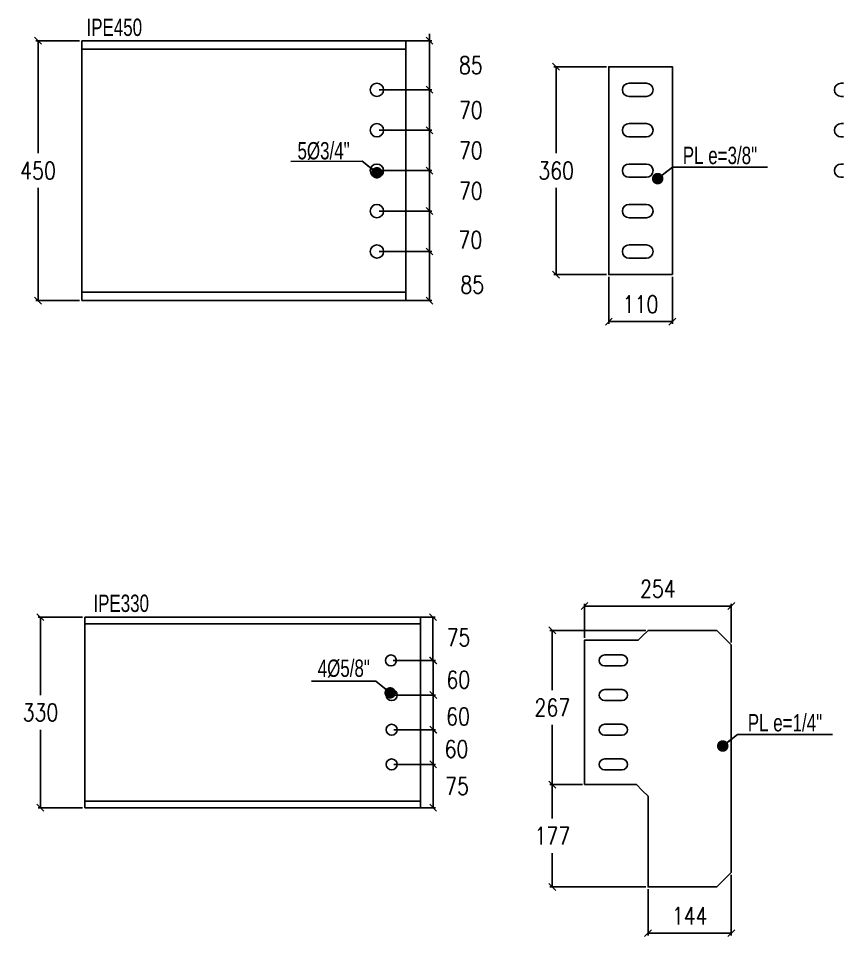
# Model space of a CAD drawing. Header units: millimetres. Extents: x -1715 to 93033, y -21962 to 25119.
# Drawn here: x 10844 to 12273, y -16038 to -14449 of the extents above; entities that cross this region are included whole.
import ezdxf
from ezdxf.enums import TextEntityAlignment as Align

# ---------------------------------------------------------------- set-up
doc = ezdxf.new("R2010")
doc.units = ezdxf.units.MM
doc.header["$LTSCALE"] = 0.4
for name, color, linetype in [('COTAS', 8, 'Continuous'), ('P-PLATINA', 6, 'Continuous'), ('PERFORACIONES', 1, 'Continuous')]:
    doc.layers.add(name, color=color, linetype=linetype)
doc.styles.add('CNI_COTAS', font='romans.shx', dxfattribs={"width": 0.8})
doc.styles.add('VERDANA', font='arial.ttf')
doc.dimstyles.new('1.1', dxfattribs={"dimscale": 0, "dimtxt": 15, "dimasz": 20, "dimexe": 2, "dimexo": 2, "dimgap": 7, "dimtad": 1, "dimdec": 0, "dimzin": 4, "dimdsep": 46, "dimtxsty": 'CNI_COTAS', "dimblk": 'DOTSMALL', "dimcen": 0, "dimclrd": 256, "dimclrt": 3, "dimadec": 0, "dimazin": 0, "dimtfac": 1, "dimtdec": 0, "dimtmove": 2, "dimatfit": 0, "dimldrblk": 'DOT', "dimfxl": 0.05, "dimtolj": 1, "dimtzin": 0, "dimarcsym": 1})
doc.dimstyles.new('1.4', dxfattribs={"dimscale": 0, "dimtxt": 30, "dimasz": 12, "dimexe": 4, "dimexo": 4, "dimgap": 15, "dimtad": 1, "dimdec": 0, "dimzin": 4, "dimdsep": 46, "dimtxsty": 'CNI_COTAS', "dimblk": 'OBLIQUE', "dimcen": -0.09, "dimclrd": 256, "dimclrt": 3, "dimadec": 0, "dimazin": 0, "dimtfac": 1, "dimtdec": 0, "dimtmove": 2, "dimatfit": 0, "dimldrblk": 'DOT', "dimfxl": 0.05, "dimtolj": 1, "dimtzin": 0, "dimarcsym": 0})

# ---------------------------------------------------------------- blocks, each defined once
blk = doc.blocks.new('_Oblique')
at = {"color": 0, "linetype": 'ByBlock', "lineweight": -2}
blk.add_line((-0.5, -0.5), (0.5, 0.5), dxfattribs=at)
blk = doc.blocks.new('*D81')
at = {"layer": 'COTAS', "color": 0, "lineweight": -2, "transparency": 16777216}
for p, q in [((10955.2, -15485.3), (10878.5, -15485.3)), ((10955.2, -15815.3), (10878.5, -15815.3))]:
    blk.add_line(p, q, dxfattribs=at)
at = {"layer": 'COTAS', "lineweight": -2, "transparency": 16777216}
for p, q in [((10882.5, -15485.3), (10882.5, -15620.3)), ((10882.5, -15815.3), (10882.5, -15680.3))]:
    blk.add_line(p, q, dxfattribs=at)
at = {"layer": 'Defpoints', "color": 0, "transparency": 16777216}
for p in [(10882.5, -15485.3), (10959.2, -15485.3), (10959.2, -15815.3)]:
    blk.add_point(p, dxfattribs=at)
at = {"layer": 'COTAS', "lineweight": -2, "transparency": 16777216, "xscale": 12, "yscale": 12, "zscale": 12}
for p, rotation in [((10882.5, -15485.3), 90), ((10882.5, -15815.3), 270)]:
    blk.add_blockref('_Oblique', p, dxfattribs=dict(at, rotation=rotation))
at = {"layer": 'COTAS', "color": 3, "transparency": 16777216, "insert": (10882.5, -15650.3), "char_height": 30, "attachment_point": 5, "rotation": 0.01, "style": 'CNI_COTAS'}
blk.add_mtext('\\A1;330', dxfattribs=at)
blk = doc.blocks.new('_Dot')
at = {"color": 0, "linetype": 'ByBlock', "lineweight": -2}
blk.add_line((-0.5, 0), (-1, 0), dxfattribs=at)
at = {"color": 0, "linetype": 'ByBlock', "const_width": 0.5}
blk.add_lwpolyline([(-0.25, 0, 1), (0.25, 0, 1)], format="xyb", close=True, dxfattribs=at)
blk = doc.blocks.new('_DotSmall')
at = {"color": 0, "linetype": 'ByBlock', "const_width": 0.5}
blk.add_lwpolyline([(-0.0625, 0, 1), (0.0625, 0, 1)], format="xyb", close=True, dxfattribs=at)
blk = doc.blocks.new('*D250')
at = {"layer": 'COTAS', "color": 0, "lineweight": -2, "transparency": 16777216}
for p, q in [((11493.1, -15560.3), (11566.4, -15560.3)), ((11494.4, -15620.3), (11566.4, -15620.3))]:
    blk.add_line(p, q, dxfattribs=at)
at = {"layer": 'COTAS', "lineweight": -2, "transparency": 16777216}
blk.add_line((11562.4, -15560.3), (11562.4, -15620.3), dxfattribs=at)
at = {"layer": 'Defpoints', "color": 0, "transparency": 16777216}
for p in [(11489.1, -15560.3), (11490.4, -15620.3), (11562.4, -15620.3)]:
    blk.add_point(p, dxfattribs=at)
at = {"layer": 'COTAS', "lineweight": -2, "transparency": 16777216, "xscale": 12, "yscale": 12, "zscale": 12}
for p, rotation in [((11562.4, -15560.3), 90), ((11562.4, -15620.3), 270)]:
    blk.add_blockref('_Oblique', p, dxfattribs=dict(at, rotation=rotation))
at = {"layer": 'COTAS', "color": 3, "transparency": 16777216, "insert": (11605.7, -15593.8), "char_height": 30, "attachment_point": 5, "rotation": 0.01, "style": 'CNI_COTAS'}
blk.add_mtext('\\A1;60', dxfattribs=at)
blk = doc.blocks.new('*D251')
at = {"layer": 'COTAS', "color": 0, "lineweight": -2, "transparency": 16777216}
for p, q in [((11494.4, -15620.3), (11566.4, -15620.3)), ((11494.4, -15680.3), (11566.4, -15680.3))]:
    blk.add_line(p, q, dxfattribs=at)
at = {"layer": 'COTAS', "lineweight": -2, "transparency": 16777216}
blk.add_line((11562.4, -15620.3), (11562.4, -15680.3), dxfattribs=at)
at = {"layer": 'Defpoints', "color": 0, "transparency": 16777216}
for p in [(11490.4, -15620.3), (11490.4, -15680.3), (11562.4, -15680.3)]:
    blk.add_point(p, dxfattribs=at)
at = {"layer": 'COTAS', "lineweight": -2, "transparency": 16777216, "xscale": 12, "yscale": 12, "zscale": 12}
for p, rotation in [((11562.4, -15620.3), 90), ((11562.4, -15680.3), 270)]:
    blk.add_blockref('_Oblique', p, dxfattribs=dict(at, rotation=rotation))
at = {"layer": 'COTAS', "color": 3, "transparency": 16777216, "insert": (11605.3, -15657.3), "char_height": 30, "attachment_point": 5, "rotation": 0.01, "style": 'CNI_COTAS'}
blk.add_mtext('\\A1;60', dxfattribs=at)
blk = doc.blocks.new('*D252')
at = {"layer": 'COTAS', "color": 0, "lineweight": -2, "transparency": 16777216}
for p, q in [((11494.4, -15680.3), (11566.3, -15680.3)), ((11494.4, -15740.3), (11566.3, -15740.3))]:
    blk.add_line(p, q, dxfattribs=at)
at = {"layer": 'COTAS', "lineweight": -2, "transparency": 16777216}
blk.add_line((11562.3, -15680.3), (11562.3, -15740.3), dxfattribs=at)
at = {"layer": 'Defpoints', "color": 0, "transparency": 16777216}
for p in [(11490.4, -15680.3), (11490.4, -15740.3), (11562.3, -15740.3)]:
    blk.add_point(p, dxfattribs=at)
at = {"layer": 'COTAS', "lineweight": -2, "transparency": 16777216, "xscale": 12, "yscale": 12, "zscale": 12}
for p, rotation in [((11562.3, -15680.3), 90), ((11562.3, -15740.3), 270)]:
    blk.add_blockref('_Oblique', p, dxfattribs=dict(at, rotation=rotation))
at = {"layer": 'COTAS', "color": 3, "transparency": 16777216, "insert": (11602.6, -15713.7), "char_height": 30, "attachment_point": 5, "rotation": 0.01, "style": 'CNI_COTAS'}
blk.add_mtext('\\A1;60', dxfattribs=at)
blk = doc.blocks.new('*D253')
at = {"layer": 'COTAS', "color": 0, "lineweight": -2, "transparency": 16777216}
for p, q in [((11488.5, -15485.3), (11565.9, -15485.3)), ((11493.1, -15560.3), (11565.9, -15560.3))]:
    blk.add_line(p, q, dxfattribs=at)
at = {"layer": 'COTAS', "lineweight": -2, "transparency": 16777216}
blk.add_line((11561.9, -15560.3), (11561.9, -15485.3), dxfattribs=at)
at = {"layer": 'Defpoints', "color": 0, "transparency": 16777216}
for p in [(11484.5, -15485.3), (11561.9, -15485.3), (11489.1, -15560.3)]:
    blk.add_point(p, dxfattribs=at)
at = {"layer": 'COTAS', "lineweight": -2, "transparency": 16777216, "xscale": 12, "yscale": 12, "zscale": 12}
for p, rotation in [((11561.9, -15485.3), 90), ((11561.9, -15560.3), 270)]:
    blk.add_blockref('_Oblique', p, dxfattribs=dict(at, rotation=rotation))
at = {"layer": 'COTAS', "color": 3, "transparency": 16777216, "insert": (11606.1, -15520.5), "char_height": 30, "attachment_point": 5, "rotation": 0.01, "style": 'CNI_COTAS'}
blk.add_mtext('\\A1;75', dxfattribs=at)
blk = doc.blocks.new('*D254')
at = {"layer": 'COTAS', "color": 0, "lineweight": -2, "transparency": 16777216}
for p, q in [((11494.4, -15740.3), (11566.3, -15740.3)), ((11494.4, -15815.3), (11566.3, -15815.3))]:
    blk.add_line(p, q, dxfattribs=at)
at = {"layer": 'COTAS', "lineweight": -2, "transparency": 16777216}
blk.add_line((11562.3, -15740.3), (11562.3, -15815.3), dxfattribs=at)
at = {"layer": 'Defpoints', "color": 0, "transparency": 16777216}
for p in [(11490.4, -15740.3), (11490.4, -15815.3), (11562.3, -15815.3)]:
    blk.add_point(p, dxfattribs=at)
at = {"layer": 'COTAS', "lineweight": -2, "transparency": 16777216, "xscale": 12, "yscale": 12, "zscale": 12}
for p, rotation in [((11562.3, -15740.3), 90), ((11562.3, -15815.3), 270)]:
    blk.add_blockref('_Oblique', p, dxfattribs=dict(at, rotation=rotation))
at = {"layer": 'COTAS', "color": 3, "transparency": 16777216, "insert": (11603.7, -15777.8), "char_height": 30, "attachment_point": 5, "rotation": 0.01, "style": 'CNI_COTAS'}
blk.add_mtext('\\A1;75', dxfattribs=at)
blk = doc.blocks.new('*D255')
at = {"layer": 'COTAS', "color": 0, "lineweight": -2, "transparency": 16777216}
for p, q in [((11824.2, -15521.3), (11824.2, -15462.1)), ((12078.2, -15529.3), (12078.2, -15462.1))]:
    blk.add_line(p, q, dxfattribs=at)
at = {"layer": 'COTAS', "lineweight": -2, "transparency": 16777216}
blk.add_line((11824.2, -15466.1), (12078.2, -15466.1), dxfattribs=at)
at = {"layer": 'Defpoints', "color": 0, "transparency": 16777216}
for p in [(12078.2, -15466.1), (11824.2, -15525.3), (12078.2, -15533.3)]:
    blk.add_point(p, dxfattribs=at)
at = {"layer": 'COTAS', "lineweight": -2, "transparency": 16777216, "xscale": 12, "yscale": 12, "zscale": 12, "rotation": 180}
blk.add_blockref('_Oblique', (11824.2, -15466.1), dxfattribs=at)
at = {"layer": 'COTAS', "lineweight": -2, "transparency": 16777216, "xscale": 12, "yscale": 12, "zscale": 12}
blk.add_blockref('_Oblique', (12078.2, -15466.1), dxfattribs=at)
at = {"layer": 'COTAS', "color": 3, "transparency": 16777216, "insert": (11951.2, -15436.1), "char_height": 30, "attachment_point": 5, "style": 'CNI_COTAS'}
blk.add_mtext('\\A1;254', dxfattribs=at)
blk = doc.blocks.new('*D256')
at = {"layer": 'COTAS', "color": 0, "lineweight": -2, "transparency": 16777216}
for p, q in [((11930.2, -15508.3), (11764.5, -15508.3)), ((11820.6, -15775.3), (11764.5, -15775.3))]:
    blk.add_line(p, q, dxfattribs=at)
at = {"layer": 'COTAS', "lineweight": -2, "transparency": 16777216}
for p, q in [((11768.5, -15508.3), (11768.5, -15611.8)), ((11768.5, -15775.3), (11768.5, -15671.8))]:
    blk.add_line(p, q, dxfattribs=at)
at = {"layer": 'Defpoints', "color": 0, "transparency": 16777216}
for p in [(11934.2, -15508.3), (11768.5, -15775.3), (11824.6, -15775.3)]:
    blk.add_point(p, dxfattribs=at)
at = {"layer": 'COTAS', "lineweight": -2, "transparency": 16777216, "xscale": 12, "yscale": 12, "zscale": 12}
for p, rotation in [((11768.5, -15508.3), 90), ((11768.5, -15775.3), 270)]:
    blk.add_blockref('_Oblique', p, dxfattribs=dict(at, rotation=rotation))
at = {"layer": 'COTAS', "color": 3, "transparency": 16777216, "insert": (11768.5, -15641.8), "char_height": 30, "attachment_point": 5, "rotation": 0.01, "style": 'CNI_COTAS'}
blk.add_mtext('\\A1;267', dxfattribs=at)
blk = doc.blocks.new('*D257')
at = {"layer": 'COTAS', "color": 0, "lineweight": -2, "transparency": 16777216}
for p, q in [((11820.2, -15775.3), (11764.5, -15775.3)), ((11930.2, -15952.3), (11764.5, -15952.3))]:
    blk.add_line(p, q, dxfattribs=at)
at = {"layer": 'COTAS', "lineweight": -2, "transparency": 16777216}
for p, q in [((11768.5, -15775.3), (11768.5, -15833.8)), ((11768.5, -15952.3), (11768.5, -15893.8))]:
    blk.add_line(p, q, dxfattribs=at)
at = {"layer": 'Defpoints', "color": 0, "transparency": 16777216}
for p in [(11768.5, -15775.3), (11824.2, -15775.3), (11934.2, -15952.3)]:
    blk.add_point(p, dxfattribs=at)
at = {"layer": 'COTAS', "lineweight": -2, "transparency": 16777216, "xscale": 12, "yscale": 12, "zscale": 12}
for p, rotation in [((11768.5, -15775.3), 90), ((11768.5, -15952.3), 270)]:
    blk.add_blockref('_Oblique', p, dxfattribs=dict(at, rotation=rotation))
at = {"layer": 'COTAS', "color": 3, "transparency": 16777216, "insert": (11768.5, -15863.8), "char_height": 30, "attachment_point": 5, "rotation": 0.01, "style": 'CNI_COTAS'}
blk.add_mtext('\\A1;177', dxfattribs=at)
blk = doc.blocks.new('*D258')
at = {"layer": 'COTAS', "color": 0, "lineweight": -2, "transparency": 16777216}
for p, q in [((12078.2, -15931.3), (12078.2, -16036.4)), ((11934.2, -15956.3), (11934.2, -16036.4))]:
    blk.add_line(p, q, dxfattribs=at)
at = {"layer": 'COTAS', "lineweight": -2, "transparency": 16777216}
blk.add_line((11934.2, -16032.4), (12078.2, -16032.4), dxfattribs=at)
at = {"layer": 'Defpoints', "color": 0, "transparency": 16777216}
for p in [(12078.2, -15927.3), (11934.2, -15952.3), (12078.2, -16032.4)]:
    blk.add_point(p, dxfattribs=at)
at = {"layer": 'COTAS', "lineweight": -2, "transparency": 16777216, "xscale": 12, "yscale": 12, "zscale": 12, "rotation": 180}
blk.add_blockref('_Oblique', (11934.2, -16032.4), dxfattribs=at)
at = {"layer": 'COTAS', "lineweight": -2, "transparency": 16777216, "xscale": 12, "yscale": 12, "zscale": 12}
blk.add_blockref('_Oblique', (12078.2, -16032.4), dxfattribs=at)
at = {"layer": 'COTAS', "color": 3, "transparency": 16777216, "insert": (12006.2, -16002.4), "char_height": 30, "attachment_point": 5, "style": 'CNI_COTAS'}
blk.add_mtext('\\A1;144', dxfattribs=at)
blk = doc.blocks.new('*D277')
at = {"layer": 'COTAS', "color": 0, "lineweight": -2, "transparency": 16777216}
for p, q in [((10950, -14487.3), (10874.3, -14487.3)), ((10950, -14937.3), (10874.3, -14937.3))]:
    blk.add_line(p, q, dxfattribs=at)
at = {"layer": 'COTAS', "lineweight": -2, "transparency": 16777216}
for p, q in [((10878.3, -14487.3), (10878.3, -14682.3)), ((10878.3, -14937.3), (10878.3, -14742.3))]:
    blk.add_line(p, q, dxfattribs=at)
at = {"layer": 'Defpoints', "color": 0, "transparency": 16777216}
for p in [(10878.3, -14487.3), (10954, -14487.3), (10954, -14937.3)]:
    blk.add_point(p, dxfattribs=at)
at = {"layer": 'COTAS', "lineweight": -2, "transparency": 16777216, "xscale": 12, "yscale": 12, "zscale": 12}
for p, rotation in [((10878.3, -14487.3), 90), ((10878.3, -14937.3), 270)]:
    blk.add_blockref('_Oblique', p, dxfattribs=dict(at, rotation=rotation))
at = {"layer": 'COTAS', "color": 3, "transparency": 16777216, "insert": (10878.3, -14712.3), "char_height": 30, "attachment_point": 5, "rotation": 0.01, "style": 'CNI_COTAS'}
blk.add_mtext('\\A1;450', dxfattribs=at)
blk = doc.blocks.new('*D278')
at = {"layer": 'COTAS', "color": 0, "lineweight": -2, "transparency": 16777216}
for p, q in [((11862.3, -14532.3), (11771.1, -14532.3)), ((11862.3, -14892.3), (11771.1, -14892.3))]:
    blk.add_line(p, q, dxfattribs=at)
at = {"layer": 'COTAS', "lineweight": -2, "transparency": 16777216}
for p, q in [((11775.1, -14532.3), (11775.1, -14682.3)), ((11775.1, -14892.3), (11775.1, -14742.3))]:
    blk.add_line(p, q, dxfattribs=at)
at = {"layer": 'Defpoints', "color": 0, "transparency": 16777216}
for p in [(11866.3, -14532.3), (11775.1, -14892.3), (11866.3, -14892.3)]:
    blk.add_point(p, dxfattribs=at)
at = {"layer": 'COTAS', "lineweight": -2, "transparency": 16777216, "xscale": 12, "yscale": 12, "zscale": 12}
for p, rotation in [((11775.1, -14532.3), 90), ((11775.1, -14892.3), 270)]:
    blk.add_blockref('_Oblique', p, dxfattribs=dict(at, rotation=rotation))
at = {"layer": 'COTAS', "color": 3, "transparency": 16777216, "insert": (11775.1, -14712.3), "char_height": 30, "attachment_point": 5, "rotation": 0.01, "style": 'CNI_COTAS'}
blk.add_mtext('\\A1;360', dxfattribs=at)
blk = doc.blocks.new('*D279')
at = {"layer": 'COTAS', "color": 0, "lineweight": -2, "transparency": 16777216}
for p, q in [((11866.3, -14896.3), (11866.3, -14977.7)), ((11976.3, -14896.3), (11976.3, -14977.7))]:
    blk.add_line(p, q, dxfattribs=at)
at = {"layer": 'COTAS', "lineweight": -2, "transparency": 16777216}
blk.add_line((11866.3, -14973.7), (11976.3, -14973.7), dxfattribs=at)
at = {"layer": 'Defpoints', "color": 0, "transparency": 16777216}
for p in [(11866.3, -14892.3), (11976.3, -14892.3), (11976.3, -14973.7)]:
    blk.add_point(p, dxfattribs=at)
at = {"layer": 'COTAS', "lineweight": -2, "transparency": 16777216, "xscale": 12, "yscale": 12, "zscale": 12, "rotation": 180}
blk.add_blockref('_Oblique', (11866.3, -14973.7), dxfattribs=at)
at = {"layer": 'COTAS', "lineweight": -2, "transparency": 16777216, "xscale": 12, "yscale": 12, "zscale": 12}
blk.add_blockref('_Oblique', (11976.3, -14973.7), dxfattribs=at)
at = {"layer": 'COTAS', "color": 3, "transparency": 16777216, "insert": (11921.3, -14943.7), "char_height": 30, "attachment_point": 5, "style": 'CNI_COTAS'}
blk.add_mtext('\\A1;110', dxfattribs=at)
blk = doc.blocks.new('*D271')
at = {"layer": 'COTAS', "lineweight": -2, "transparency": 16777216}
for p, q in [((11555.9, -14642.3), (11555.9, -14630.3)), ((11555.9, -14712.3), (11555.9, -14642.3)), ((11555.9, -14712.3), (11555.9, -14724.3))]:
    blk.add_line(p, q, dxfattribs=at)
at = {"layer": 'COTAS', "color": 0, "lineweight": -2, "transparency": 16777216}
for p, q in [((11468.9, -14642.3), (11559.9, -14642.3)), ((11468.9, -14712.3), (11559.9, -14712.3))]:
    blk.add_line(p, q, dxfattribs=at)
at = {"layer": 'Defpoints', "color": 0, "transparency": 16777216}
for p in [(11464.9, -14642.3), (11555.9, -14642.3), (11464.9, -14712.3)]:
    blk.add_point(p, dxfattribs=at)
at = {"layer": 'COTAS', "lineweight": -2, "transparency": 16777216, "xscale": 12, "yscale": 12, "zscale": 12}
for p, rotation in [((11555.9, -14642.3), 270), ((11555.9, -14712.3), 90)]:
    blk.add_blockref('_Oblique', p, dxfattribs=dict(at, rotation=rotation))
at = {"layer": 'COTAS', "color": 3, "transparency": 16777216, "insert": (11627.4, -14677.3), "char_height": 30, "attachment_point": 5, "rotation": 0.01, "style": 'CNI_COTAS'}
blk.add_mtext('\\A1;70', dxfattribs=at)
blk = doc.blocks.new('*D272')
at = {"layer": 'COTAS', "lineweight": -2, "transparency": 16777216}
for p, q in [((11555.9, -14712.3), (11555.9, -14700.3)), ((11555.9, -14782.3), (11555.9, -14712.3)), ((11555.9, -14782.3), (11555.9, -14794.3))]:
    blk.add_line(p, q, dxfattribs=at)
at = {"layer": 'COTAS', "color": 0, "lineweight": -2, "transparency": 16777216}
for p, q in [((11468.9, -14712.3), (11559.9, -14712.3)), ((11468.9, -14782.3), (11559.9, -14782.3))]:
    blk.add_line(p, q, dxfattribs=at)
at = {"layer": 'Defpoints', "color": 0, "transparency": 16777216}
for p in [(11464.9, -14712.3), (11555.9, -14712.3), (11464.9, -14782.3)]:
    blk.add_point(p, dxfattribs=at)
at = {"layer": 'COTAS', "lineweight": -2, "transparency": 16777216, "xscale": 12, "yscale": 12, "zscale": 12}
for p, rotation in [((11555.9, -14712.3), 270), ((11555.9, -14782.3), 90)]:
    blk.add_blockref('_Oblique', p, dxfattribs=dict(at, rotation=rotation))
at = {"layer": 'COTAS', "color": 3, "transparency": 16777216, "insert": (11627.4, -14747.3), "char_height": 30, "attachment_point": 5, "rotation": 0.01, "style": 'CNI_COTAS'}
blk.add_mtext('\\A1;70', dxfattribs=at)
blk = doc.blocks.new('*D273')
at = {"layer": 'COTAS', "color": 0, "lineweight": -2, "transparency": 16777216}
for p, q in [((11468.9, -14782.3), (11559.9, -14782.3)), ((11469, -14852.3), (11559.9, -14852.3))]:
    blk.add_line(p, q, dxfattribs=at)
at = {"layer": 'COTAS', "lineweight": -2, "transparency": 16777216}
blk.add_line((11555.9, -14852.3), (11555.9, -14782.3), dxfattribs=at)
at = {"layer": 'Defpoints', "color": 0, "transparency": 16777216}
for p in [(11464.9, -14782.3), (11555.9, -14782.3), (11465, -14852.3)]:
    blk.add_point(p, dxfattribs=at)
at = {"layer": 'COTAS', "lineweight": -2, "transparency": 16777216, "xscale": 12, "yscale": 12, "zscale": 12}
for p, rotation in [((11555.9, -14782.3), 90), ((11555.9, -14852.3), 270)]:
    blk.add_blockref('_Oblique', p, dxfattribs=dict(at, rotation=rotation))
at = {"layer": 'COTAS', "color": 3, "transparency": 16777216, "insert": (11626.7, -14832.3), "char_height": 30, "attachment_point": 5, "rotation": 0.01, "style": 'CNI_COTAS'}
blk.add_mtext('\\A1;70', dxfattribs=at)
blk = doc.blocks.new('*D274')
at = {"layer": 'COTAS', "color": 0, "lineweight": -2, "transparency": 16777216}
for p, q in [((11469, -14852.3), (11559.9, -14852.3)), ((11469, -14937.3), (11559.9, -14937.3))]:
    blk.add_line(p, q, dxfattribs=at)
at = {"layer": 'COTAS', "lineweight": -2, "transparency": 16777216}
blk.add_line((11555.9, -14852.3), (11555.9, -14937.3), dxfattribs=at)
at = {"layer": 'Defpoints', "color": 0, "transparency": 16777216}
for p in [(11465, -14852.3), (11465, -14937.3), (11555.9, -14937.3)]:
    blk.add_point(p, dxfattribs=at)
at = {"layer": 'COTAS', "lineweight": -2, "transparency": 16777216, "xscale": 12, "yscale": 12, "zscale": 12}
for p, rotation in [((11555.9, -14852.3), 90), ((11555.9, -14937.3), 270)]:
    blk.add_blockref('_Oblique', p, dxfattribs=dict(at, rotation=rotation))
at = {"layer": 'COTAS', "color": 3, "transparency": 16777216, "insert": (11629.9, -14909.8), "char_height": 30, "attachment_point": 5, "rotation": 0.01, "style": 'CNI_COTAS'}
blk.add_mtext('\\A1;85', dxfattribs=at)
blk = doc.blocks.new('*D275')
at = {"layer": 'COTAS', "lineweight": -2, "transparency": 16777216}
for p, q in [((11555.9, -14572.3), (11555.9, -14560.3)), ((11555.9, -14642.3), (11555.9, -14572.3)), ((11555.9, -14642.3), (11555.9, -14654.3))]:
    blk.add_line(p, q, dxfattribs=at)
at = {"layer": 'COTAS', "color": 0, "lineweight": -2, "transparency": 16777216}
for p, q in [((11468.9, -14572.3), (11559.9, -14572.3)), ((11468.9, -14642.3), (11559.9, -14642.3))]:
    blk.add_line(p, q, dxfattribs=at)
at = {"layer": 'Defpoints', "color": 0, "transparency": 16777216}
for p in [(11464.9, -14572.3), (11555.9, -14572.3), (11464.9, -14642.3)]:
    blk.add_point(p, dxfattribs=at)
at = {"layer": 'COTAS', "lineweight": -2, "transparency": 16777216, "xscale": 12, "yscale": 12, "zscale": 12}
for p, rotation in [((11555.9, -14572.3), 270), ((11555.9, -14642.3), 90)]:
    blk.add_blockref('_Oblique', p, dxfattribs=dict(at, rotation=rotation))
at = {"layer": 'COTAS', "color": 3, "transparency": 16777216, "insert": (11627.4, -14607.3), "char_height": 30, "attachment_point": 5, "rotation": 0.01, "style": 'CNI_COTAS'}
blk.add_mtext('\\A1;70', dxfattribs=at)
blk = doc.blocks.new('*D276')
at = {"layer": 'COTAS', "lineweight": -2, "transparency": 16777216}
for p, q in [((11555.9, -14487.3), (11555.9, -14475.3)), ((11555.9, -14572.3), (11555.9, -14487.3)), ((11555.9, -14572.3), (11555.9, -14584.3))]:
    blk.add_line(p, q, dxfattribs=at)
at = {"layer": 'COTAS', "color": 0, "lineweight": -2, "transparency": 16777216}
for p, q in [((11468.9, -14487.3), (11559.9, -14487.3)), ((11468.9, -14572.3), (11559.9, -14572.3))]:
    blk.add_line(p, q, dxfattribs=at)
at = {"layer": 'Defpoints', "color": 0, "transparency": 16777216}
for p in [(11464.9, -14487.3), (11555.9, -14487.3), (11464.9, -14572.3)]:
    blk.add_point(p, dxfattribs=at)
at = {"layer": 'COTAS', "lineweight": -2, "transparency": 16777216, "xscale": 12, "yscale": 12, "zscale": 12}
for p, rotation in [((11555.9, -14487.3), 270), ((11555.9, -14572.3), 90)]:
    blk.add_blockref('_Oblique', p, dxfattribs=dict(at, rotation=rotation))
at = {"layer": 'COTAS', "color": 3, "transparency": 16777216, "insert": (11627.4, -14529.8), "char_height": 30, "attachment_point": 5, "rotation": 0.01, "style": 'CNI_COTAS'}
blk.add_mtext('\\A1;85', dxfattribs=at)

msp = doc.modelspace()

# ---------------------------------------------------------------- linework, layer by layer
at = {"color": 2}
for p, q in [((11514.9, -14487.3), (10954, -14487.3)), ((10954, -14937.3), (10954, -14487.3)), ((10954, -14501.9), (11514.9, -14501.9)), ((10954, -14922.7), (11514.9, -14922.7))]:
    msp.add_line(p, q, dxfattribs=at)
at = {"color": 2, "linetype": 'Continuous'}
for p, q in [((10959.2, -15485.3), (11540.4, -15485.3)), ((10959.2, -15815.3), (10959.2, -15485.3)), ((10959.2, -15496.8), (11540.4, -15496.8)), ((11540.4, -15485.3), (11540.4, -15815.3)), ((10959.2, -15803.8), (11540.4, -15803.8)), ((11540.4, -15815.3), (10959.2, -15815.3))]:
    msp.add_line(p, q, dxfattribs=at)
at = {"color": 2}
msp.add_lwpolyline([(11514.9, -14487.3), (11514.9, -14922.7), (11514.9, -14937.3), (10954, -14937.3)], dxfattribs=at)
at = {"layer": 'P-PLATINA', "linetype": 'Continuous'}
for points in [[(11976.3, -14892.3), (11966.3, -14892.3), (11866.3, -14892.3), (11866.3, -14532.3), (11966.3, -14532.3), (11976.3, -14532.3)], [(11824.2, -15775.3), (11914.2, -15775.3), (11924.2, -15785.3), (11934.2, -15795.3), (11934.2, -15952.3), (12053.2, -15952.3), (12078.2, -15927.3), (12078.2, -15533.3), (12053.2, -15508.3), (11934.2, -15508.3), (11924.2, -15518.3), (11917.2, -15525.3), (11824.2, -15525.3)]]:
    msp.add_lwpolyline(points, close=True, dxfattribs=at)
for points in [[(11905.6, -14583.8), (11901.3, -14583.8), (11896.9, -14583), (11893.1, -14580.5), (11890.7, -14576.7), (11889.8, -14572.3), (11890.7, -14567.9), (11893.1, -14564.2), (11896.9, -14561.7), (11901.3, -14560.8), (11905.6, -14560.8)], [(11901.3, -14560.8), (11931.3, -14560.8), (11935.7, -14561.7), (11939.4, -14564.2), (11941.9, -14567.9), (11942.8, -14572.3), (11941.9, -14576.7), (11939.4, -14580.5), (11935.7, -14583), (11931.3, -14583.8), (11901.3, -14583.8)], [(12272.8, -14583.8), (12268.4, -14583.8), (12264, -14583), (12260.3, -14580.5), (12257.8, -14576.7), (12256.9, -14572.3), (12257.8, -14567.9), (12260.3, -14564.2), (12264, -14561.7), (12268.4, -14560.8), (12272.8, -14560.8)], [(11905.6, -14653.8), (11901.3, -14653.8), (11896.9, -14653), (11893.1, -14650.5), (11890.7, -14646.7), (11889.8, -14642.3), (11890.7, -14637.9), (11893.1, -14634.2), (11896.9, -14631.7), (11901.3, -14630.8), (11905.6, -14630.8)], [(11901.3, -14630.8), (11931.3, -14630.8), (11935.7, -14631.7), (11939.4, -14634.2), (11941.9, -14637.9), (11942.8, -14642.3), (11941.9, -14646.7), (11939.4, -14650.5), (11935.7, -14653), (11931.3, -14653.8), (11901.3, -14653.8)], [(12272.8, -14653.8), (12268.4, -14653.8), (12264, -14653), (12260.3, -14650.5), (12257.8, -14646.7), (12256.9, -14642.3), (12257.8, -14637.9), (12260.3, -14634.2), (12264, -14631.7), (12268.4, -14630.8), (12272.8, -14630.8)], [(11905.6, -14723.8), (11901.3, -14723.8), (11896.9, -14723), (11893.1, -14720.5), (11890.7, -14716.7), (11889.8, -14712.3), (11890.7, -14707.9), (11893.1, -14704.2), (11896.9, -14701.7), (11901.3, -14700.8), (11905.6, -14700.8)], [(11901.3, -14700.8), (11931.3, -14700.8), (11935.7, -14701.7), (11939.4, -14704.2), (11941.9, -14707.9), (11942.8, -14712.3), (11941.9, -14716.7), (11939.4, -14720.5), (11935.7, -14723), (11931.3, -14723.8), (11901.3, -14723.8)], [(12272.8, -14723.8), (12268.4, -14723.8), (12264, -14723), (12260.3, -14720.5), (12257.8, -14716.7), (12256.9, -14712.3), (12257.8, -14707.9), (12260.3, -14704.2), (12264, -14701.7), (12268.4, -14700.8), (12272.8, -14700.8)], [(11931.3, -14793.8), (11901.3, -14793.8), (11896.9, -14793), (11893.1, -14790.5), (11890.7, -14786.7), (11889.8, -14782.3), (11890.7, -14777.9), (11893.1, -14774.2), (11896.9, -14771.7), (11901.3, -14770.8), (11931.3, -14770.8)], [(11927, -14770.8), (11931.3, -14770.8), (11935.7, -14771.7), (11939.4, -14774.2), (11941.9, -14777.9), (11942.8, -14782.3), (11941.9, -14786.7), (11939.4, -14790.5), (11935.7, -14793), (11931.3, -14793.8), (11927, -14793.8)], [(11931.3, -14863.8), (11901.3, -14863.8), (11896.9, -14863), (11893.1, -14860.5), (11890.7, -14856.7), (11889.8, -14852.3), (11890.7, -14847.9), (11893.1, -14844.2), (11896.9, -14841.7), (11901.3, -14840.8), (11931.3, -14840.8)], [(11927, -14840.8), (11931.3, -14840.8), (11935.7, -14841.7), (11939.4, -14844.2), (11941.9, -14847.9), (11942.8, -14852.3), (11941.9, -14856.7), (11939.4, -14860.5), (11935.7, -14863), (11931.3, -14863.8), (11927, -14863.8)], [(11865.8, -15569.8), (11859.2, -15569.8), (11855.6, -15569.1), (11852.5, -15567), (11850.4, -15564), (11849.7, -15560.3), (11850.4, -15556.7), (11852.5, -15553.6), (11855.6, -15551.5), (11859.2, -15550.8), (11865.8, -15550.8)], [(11859.2, -15550.8), (11889.2, -15550.8), (11892.8, -15551.5), (11895.9, -15553.6), (11898, -15556.7), (11898.7, -15560.3), (11898, -15564), (11895.9, -15567), (11892.8, -15569.1), (11889.2, -15569.8), (11859.2, -15569.8)], [(11865.8, -15629.8), (11859.2, -15629.8), (11855.6, -15629.1), (11852.5, -15627), (11850.4, -15624), (11849.7, -15620.3), (11850.4, -15616.7), (11852.5, -15613.6), (11855.6, -15611.5), (11859.2, -15610.8), (11865.8, -15610.8)], [(11859.2, -15610.8), (11889.2, -15610.8), (11892.8, -15611.5), (11895.9, -15613.6), (11898, -15616.7), (11898.7, -15620.3), (11898, -15624), (11895.9, -15627), (11892.8, -15629.1), (11889.2, -15629.8), (11859.2, -15629.8)], [(11865.8, -15689.8), (11859.2, -15689.8), (11855.6, -15689.1), (11852.5, -15687), (11850.4, -15684), (11849.7, -15680.3), (11850.4, -15676.7), (11852.5, -15673.6), (11855.6, -15671.5), (11859.2, -15670.8), (11865.8, -15670.8)], [(11859.2, -15670.8), (11889.2, -15670.8), (11892.8, -15671.5), (11895.9, -15673.6), (11898, -15676.7), (11898.7, -15680.3), (11898, -15684), (11895.9, -15687), (11892.8, -15689.1), (11889.2, -15689.8), (11859.2, -15689.8)], [(11865.8, -15749.8), (11859.2, -15749.8), (11855.6, -15749.1), (11852.5, -15747), (11850.4, -15744), (11849.7, -15740.3), (11850.4, -15736.7), (11852.5, -15733.6), (11855.6, -15731.5), (11859.2, -15730.8), (11865.8, -15730.8)], [(11859.2, -15730.8), (11889.2, -15730.8), (11892.8, -15731.5), (11895.9, -15733.6), (11898, -15736.7), (11898.7, -15740.3), (11898, -15744), (11895.9, -15747), (11892.8, -15749.1), (11889.2, -15749.8), (11859.2, -15749.8)]]:
    msp.add_lwpolyline(points, dxfattribs=at)
at = {"layer": 'PERFORACIONES'}
for centre, radius in [((11464.9, -14572.3), 11.5), ((11464.9, -14642.3), 11.5), ((11464.9, -14712.3), 11.5), ((11464.9, -14782.3), 11.5), ((11465, -14852.3), 11.5), ((11489.1, -15560.3), 9.5), ((11490.4, -15620.3), 9.5), ((11490.4, -15680.3), 9.5), ((11490.4, -15740.3), 9.5)]:
    msp.add_circle(centre, radius, dxfattribs=at)

# ---------------------------------------------------------------- texts
at = {"color": 96, "style": 'VERDANA', "width": 0.7}
for s, p in [('IPE450', (11010.3, -14464.1)), ('5%%C3/4"', (11372.6, -14677.8)), ('PL e=3/8"', (12058.7, -14685.9)), ('IPE330', (11022.3, -15461.3)), ('4%%C5/8"', (11407.6, -15573.7)), ('PL e=1/4"', (12171.2, -15668.1))]:
    msp.add_text(s, height=30, dxfattribs=at).set_placement(p, align=Align.MIDDLE_CENTER)

# ---------------------------------------------------------------- dimensions: what is measured, and where the dimension line sits
at = {"layer": 'COTAS'}
for base, p1, p2, picture, middle in [((10878.3, -14487.3), (10954, -14937.3), (10954, -14487.3), '*D277', (10878.3, -14712.3)), ((11555.9, -14487.3), (11464.9, -14572.3), (11464.9, -14487.3), '*D276', (11627.4, -14529.8)), ((11775.1, -14892.3), (11866.3, -14532.3), (11866.3, -14892.3), '*D278', (11775.1, -14712.3)), ((11555.9, -14572.3), (11464.9, -14642.3), (11464.9, -14572.3), '*D275', (11627.4, -14607.3)), ((11555.9, -14642.3), (11464.9, -14712.3), (11464.9, -14642.3), '*D271', (11627.4, -14677.3)), ((11555.9, -14712.3), (11464.9, -14782.3), (11464.9, -14712.3), '*D272', (11627.4, -14747.3)), ((10882.5, -15485.3), (10959.2, -15815.3), (10959.2, -15485.3), '*D81', (10882.5, -15650.3)), ((11768.5, -15775.3), (11934.2, -15508.3), (11824.6, -15775.3), '*D256', (11768.5, -15641.8)), ((11768.5, -15775.3), (11934.2, -15952.3), (11824.2, -15775.3), '*D257', (11768.5, -15863.8))]:
    dim = msp.add_linear_dim(base=base, p1=p1, p2=p2, angle=90, dimstyle='1.4', override={"dimscale": 1}, dxfattribs=at)
    dim.commit()
    dim.dimension.update_dxf_attribs({"geometry": picture, "text_midpoint": middle, "text_rotation": 0.01})
for base, p1, p2, picture, middle in [((11555.9, -14782.3), (11465, -14852.3), (11464.9, -14782.3), '*D273', (11626.7, -14832.3)), ((11555.9, -14937.3), (11465, -14852.3), (11465, -14937.3), '*D274', (11629.9, -14909.8)), ((11561.9, -15485.3), (11489.1, -15560.3), (11484.5, -15485.3), '*D253', (11606.1, -15520.5)), ((11562.4, -15620.3), (11489.1, -15560.3), (11490.4, -15620.3), '*D250', (11605.7, -15593.8)), ((11562.4, -15680.3), (11490.4, -15620.3), (11490.4, -15680.3), '*D251', (11605.3, -15657.3)), ((11562.3, -15740.3), (11490.4, -15680.3), (11490.4, -15740.3), '*D252', (11602.6, -15713.7)), ((11562.3, -15815.3), (11490.4, -15740.3), (11490.4, -15815.3), '*D254', (11603.7, -15777.8))]:
    dim = msp.add_linear_dim(base=base, p1=p1, p2=p2, angle=90, dimstyle='1.4', override={"dimscale": 1}, dxfattribs=at)
    dim.commit()
    dim.dimension.update_dxf_attribs({"geometry": picture, "text_midpoint": middle, "dimtype": 160, "text_rotation": 0.01})
for base, p1, p2, picture, middle in [((11976.3, -14973.7), (11866.3, -14892.3), (11976.3, -14892.3), '*D279', (11921.3, -14943.7)), ((12078.2, -15466.1), (11824.2, -15525.3), (12078.2, -15533.3), '*D255', (11951.2, -15436.1)), ((12078.2, -16032.4), (11934.2, -15952.3), (12078.2, -15927.3), '*D258', (12006.2, -16002.4))]:
    dim = msp.add_linear_dim(base=base, p1=p1, p2=p2, dimstyle='1.4', override={"dimscale": 1}, dxfattribs=at)
    dim.commit()
    dim.dimension.update_dxf_attribs({"geometry": picture, "text_midpoint": middle})

# ---------------------------------------------------------------- leaders
for points in [[(11464.9, -14716), (11439.4, -14696), (11316, -14696.4)], [(11950.9, -14726.1), (11976.5, -14706.2), (12141.1, -14706.2)], [(11487.8, -15616.4), (11462.8, -15595.9), (11351.8, -15595.9)], [(12063.5, -15708.4), (12089.1, -15688.5), (12253.7, -15688.5)]]:
    msp.add_leader(points, dimstyle='1.1', override={"dimscale": 1}, dxfattribs=at)

doc.saveas('drawing.dxf')
